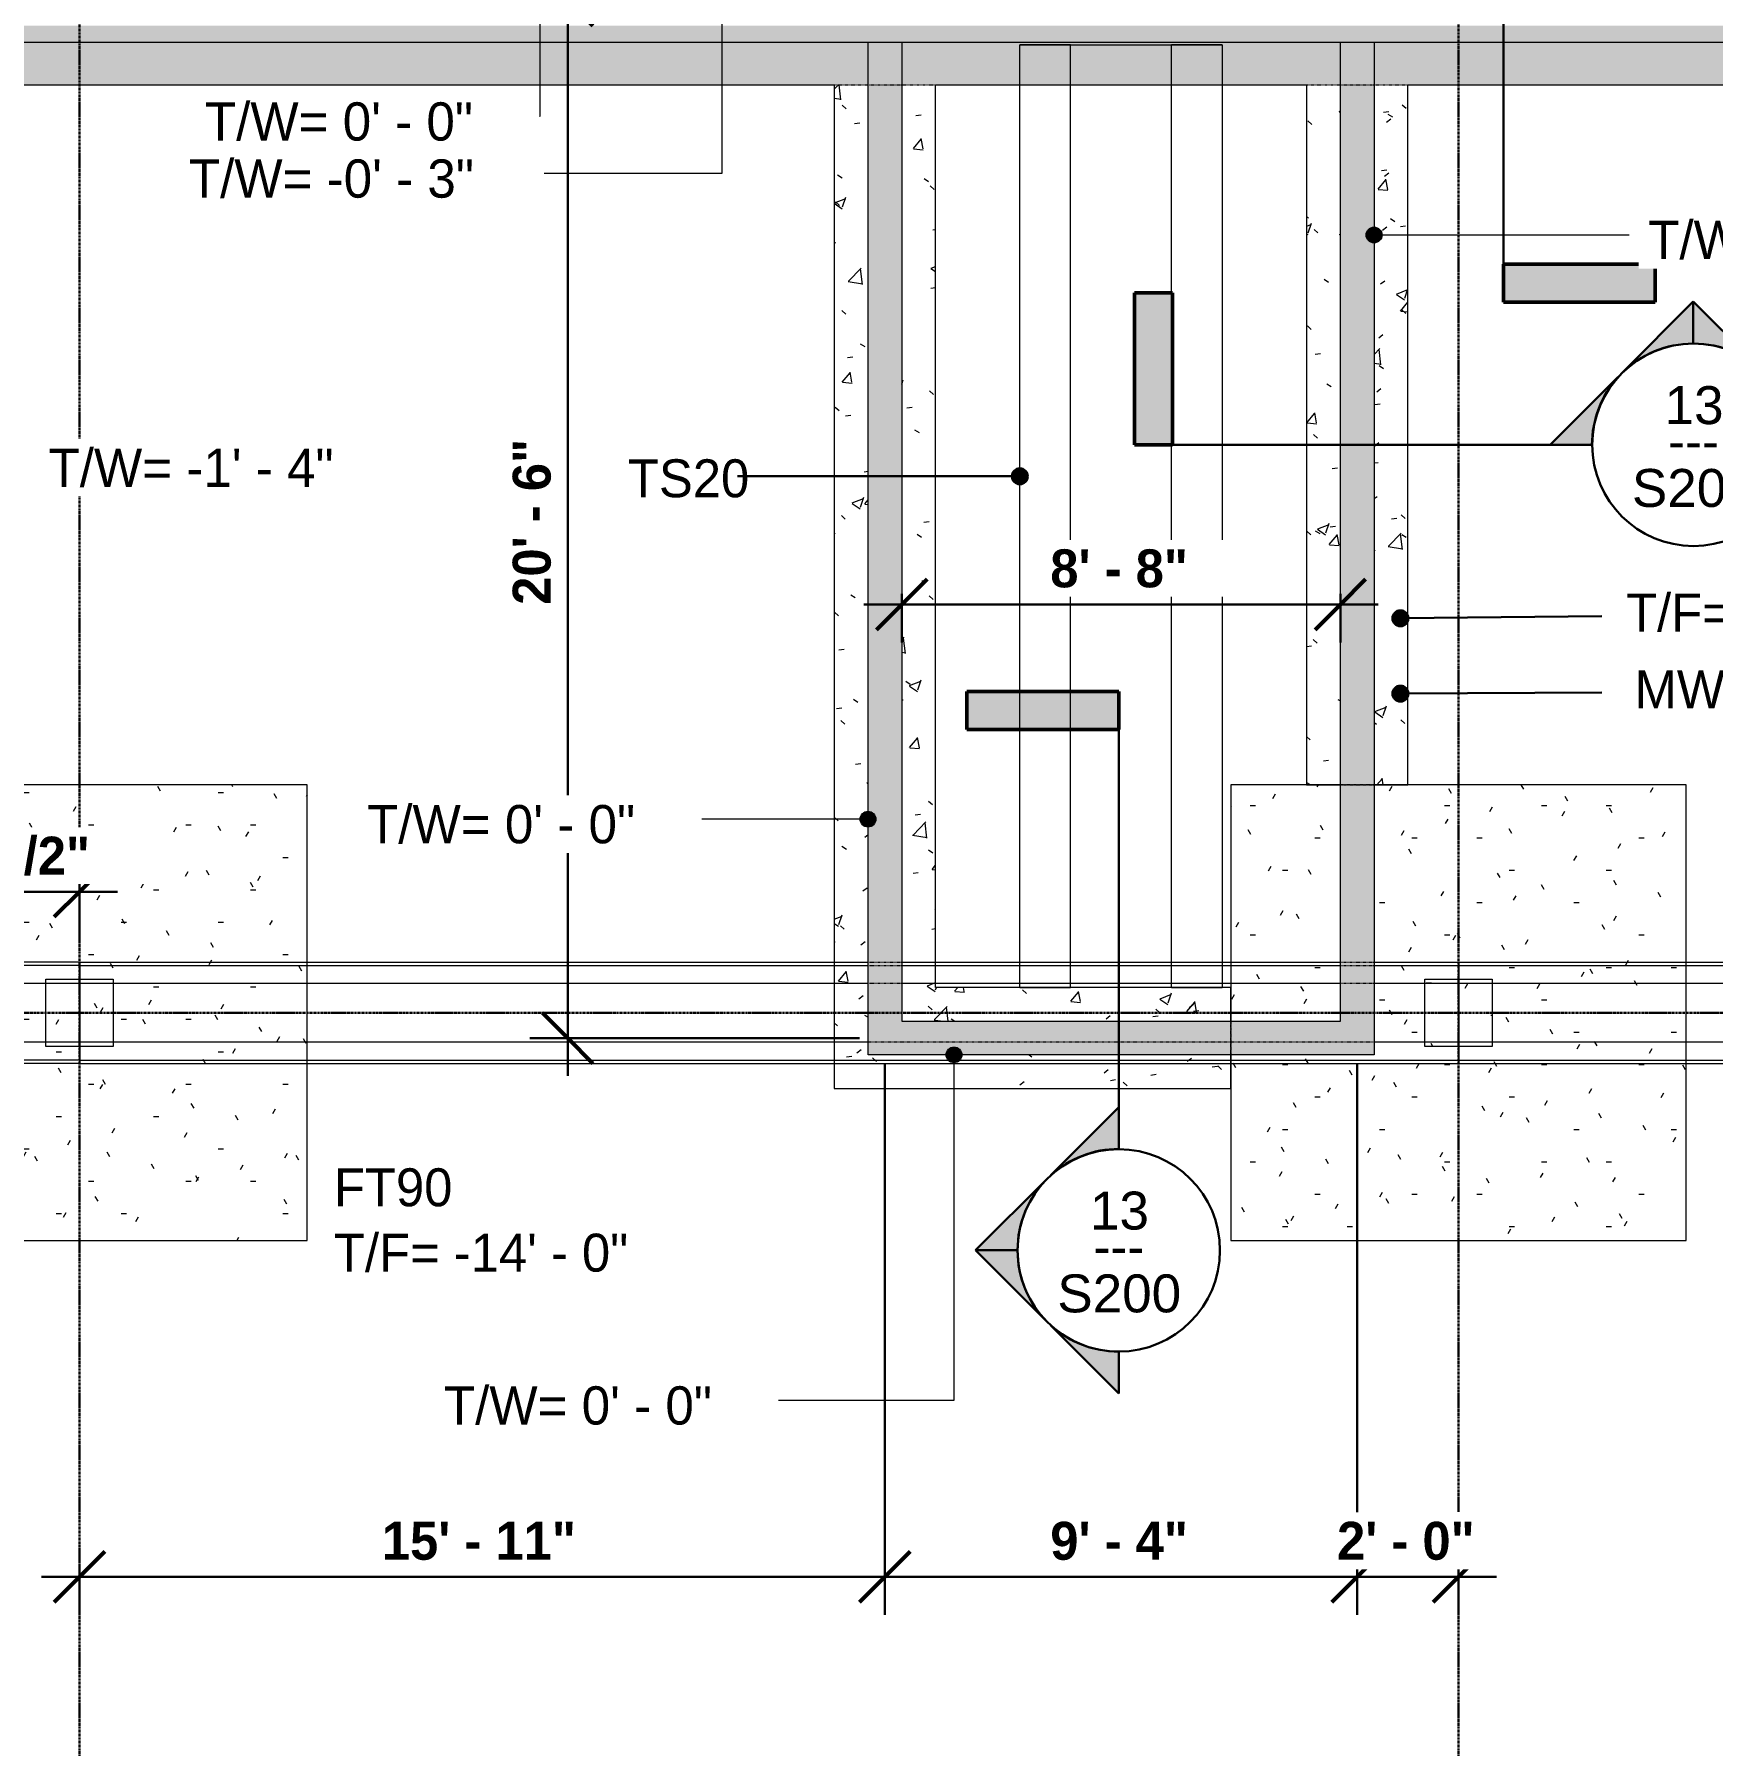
# Model space of a CAD drawing. Header units: inches. Extents: x -4164 to -1564, y 141 to 12367.
# Drawn here: x -2838 to -2440, y 11673.4 to 12079.2 of the extents above; entities that cross this region are included whole.
import ezdxf

# ---------------------------------------------------------------- set-up
doc = ezdxf.new("R2010")
doc.units = ezdxf.units.IN
doc.header["$MEASUREMENT"] = 0
doc.linetypes.add('Dash', pattern=[0.25, 0.125, -0.125])
doc.linetypes.add('Grid Line 1_2_', pattern=[0.875, 0.5, -0.125, 0.125, -0.125])
for name, color, linetype, lineweight in [('A-ANNO-DIMS', 211, 'Continuous', 9), ('A-ANNO-DIMS-96', 211, 'Continuous', 9), ('A-WALL', 113, 'Continuous', 13), ('G-ANNO-DIMS', 111, 'Continuous', 9), ('G-ANNO-SYMB', 111, 'Continuous', 30), ('S-BEAM', 12, 'Continuous', 9), ('S-BEAM-HDLN', 1, 'Dash', 9), ('S-BEAM-IDEN', 2, 'Continuous', 30), ('S-COLS', 52, 'Continuous', 9), ('S-COLS-HDLN', 52, 'Dash', 9), ('S-FNDN', 32, 'Continuous', 13), ('S-FNDN-HDLN', 4, 'Dash', 9), ('S-FNDN-IDEN', 2, 'Continuous', 30), ('S-GRID', 1, 'Continuous', 9)]:
    doc.layers.add(name, color=color, linetype=linetype, lineweight=lineweight)
doc.styles.add('Arial_3', font='arial.ttf', dxfattribs={"height": 9})
doc.styles.add('Century Gothic', font='', dxfattribs={"height": 9})
doc.styles.add('Century Gothic_1', font='', dxfattribs={"height": 9.070866})
doc.styles.add('Century Gothic_B', font='', dxfattribs={"height": 9})
doc.styles.get('Century Gothic').set_extended_font_data('Century Gothic')
doc.styles.get('Century Gothic_1').set_extended_font_data('Century Gothic')
doc.styles.get('Century Gothic_B').set_extended_font_data('Century Gothic', bold=True)
doc.dimstyles.new('OD__1_4__Tol__', dxfattribs={"dimscale": 12, "dimtxt": 9.397514, "dimasz": 1, "dimexe": 0.75, "dimexo": 0.5, "dimgap": 0.125, "dimtad": 1, "dimrnd": 0.25, "dimzin": 1, "dimdsep": 46, "dimlunit": 4, "dimtxsty": 'Century Gothic_B', "dimblk1": 'OBLIQUE', "dimblk2": 'OBLIQUE', "dimsah": 1, "dimcen": 0.09, "dimdle": 0.75, "dimazin": 0, "dimtfac": 1, "dimtdec": 4, "dimtix": 1, "dimtmove": 0, "dimatfit": 3, "dimfxl": 1, "dimtvp": 1, "dimtfill": 1, "dimfrac": 2, "dimtolj": 1, "dimtzin": 0, "dimlwd": 30, "dimlwe": 30, "dimarcsym": 2})
doc.dimstyles.new('OD__1__Tol__', dxfattribs={"dimscale": 12, "dimtxt": 9.397514, "dimasz": 1, "dimexe": 0.75, "dimexo": 0.5, "dimgap": 0.125, "dimtad": 1, "dimdec": 0, "dimzin": 3, "dimdsep": 46, "dimlunit": 4, "dimtxsty": 'Century Gothic_B', "dimblk1": 'OBLIQUE', "dimblk2": 'OBLIQUE', "dimsah": 1, "dimcen": 0.09, "dimdle": 0.75, "dimazin": 0, "dimtfac": 1, "dimtdec": 4, "dimtix": 1, "dimtmove": 0, "dimatfit": 3, "dimfxl": 1, "dimtvp": 1, "dimtfill": 1, "dimfrac": 2, "dimtolj": 1, "dimtzin": 0, "dimlwd": 30, "dimlwe": 30, "dimarcsym": 2})
pattern_1 = [(50, (0, 0), (27.5427, -2.40992), [2.88, -31.68]), (355, (0, 0), (-5.327844, 28.884266), [2.304, -25.344]), (100.451, (2.295, -0.2), (22.215316, 26.47393), [2.448, -26.924]), (46.184, (0, 7.68), (40.981875, -6.35642), [4.32, -47.52]), (96.636, (3.415, 7.15), (35.89075, 37.40619), [3.671, -40.386]), (351.184, (0, 7.68), (35.89097, 37.40622), [3.456, -38.016]), (21, (3.84, 5.76), (22.921036, -15.46073), [2.88, -31.68]), (326, (3.84, 5.76), (9.34353, 27.84574), [2.304, -25.344]), (71.451, (5.75, 4.472), (32.26477, 12.38442), [2.448, -26.924]), (37.5, (0, 0), (0.466855, 12.782707), [1.267, -23.77, 1.267, -24.461, -25.44]), (37.5, (0, 0), (0.466855, 12.782707), [-50.765, 1.267, -24.173]), (7.5, (0, 0), (10.10159, 15.14509), [1.267, -13.402, 1.267, -23.194, -9.696]), (7.5, (0, 0), (10.10159, 15.14509), [-39.13, 1.267, -8.429]), (327.5, (-8.563, 0), (20.499161, -0.86578), [1.267, -8.333, 1.267, -28.685, -39.744]), (327.5, (-8.563, 0), (20.499161, -0.86578), [-39.552, 1.267, -38.477]), (317.5, (-12.403, 0), (22.39478, 3.844288), [1.267, -11.213, 1.267, -18.624, -28.224]), (317.5, (-12.403, 0), (22.39478, 3.844288), [-32.371, 1.267, -26.957])]

# ---------------------------------------------------------------- blocks, each defined once
blk = doc.blocks.new('034100 - Precast Structural Concrete - Inverted Tee - IT 24IT32 _11_F _ 11_B SHELF_-1982210-FOUNDATION PLAN')
at = {"layer": 'S-BEAM', "color": 143}
for p, q in [((-167.68, 7), (-167.68, 12)), ((167.56, 12), (-167.68, 12)), ((167.56, 11.21), (-167.68, 11.21)), ((167.56, 12), (167.56, 7)), ((-167.68, -7), (-167.68, 7)), ((-167.68, 7), (167.56, 7)), ((167.56, 7), (167.56, -7)), ((-167.68, -12), (-167.68, -7)), ((167.56, -7), (-167.68, -7)), ((167.56, -7), (167.56, -12)), ((167.56, -11.21), (-167.68, -11.21)), ((167.56, -12), (-167.68, -12))]:
    blk.add_line(p, q, dxfattribs=at)
blk = doc.blocks.new('034100 - Precast Structural Concrete - Inverted Tee - IT 24IT32 _11_F _ 11_B SHELF_-1980511-FOUNDATION PLAN')
at = {"layer": 'S-BEAM', "color": 143}
for p, q in [((-151.42, 7), (-151.42, 12)), ((163.44, 12), (-151.42, 12)), ((163.44, 11.21), (-151.42, 11.21)), ((163.44, 12), (163.44, 7)), ((-151.42, -7), (-151.42, 7)), ((-151.42, 7), (163.44, 7)), ((163.44, 7), (163.44, -7)), ((-151.42, -12), (-151.42, -7)), ((163.44, -7), (-151.42, -7)), ((163.44, -7), (163.44, -12)), ((163.44, -11.21), (-151.42, -11.21)), ((163.44, -12), (-151.42, -12))]:
    blk.add_line(p, q, dxfattribs=at)
blk = doc.blocks.new('Thickened Slab - TS-1595109-FOUNDATION PLAN')
at = {"layer": 'S-BEAM', "color": 143}
for p, q in [((-109, 24), (-109, 12)), ((-109, -24), (-109, 24)), ((-109, 24), (114.5, 24)), ((114.5, 24), (114.5, -24)), ((114.5, 12), (114.5, 24)), ((114.5, 12), (-109, 12)), ((-109, -12), (-109, -24)), ((114.5, -12), (-109, -12)), ((114.5, -24), (114.5, -12)), ((114.5, -24), (-109, -24))]:
    blk.add_line(p, q, dxfattribs=at)
blk = doc.blocks.new('034100 - Precast Structural Concrete - Column - Corbels - 16_x16_-V1-FOUNDATION PLAN')
at = {"layer": 'S-COLS-HDLN', "linetype": 'Continuous'}
h = blk.add_hatch(dxfattribs=at)
h.set_pattern_fill('FP_2', color=256, style=0, pattern_type=2)
h.set_pattern_definition([(0, (2826.339, -11846.205), (30.72, 7.68), [1.267, -21.773, 1.267, -21.773, -122.88]), (0, (2826.339, -11846.205), (30.72, 7.68), [-46.08, 1.267, -44.813, 1.267, -21.773, -53.76]), (0, (2826.339, -11846.205), (30.72, 7.68), [-115.2, 1.267, -14.093, 1.267, -37.133]), (120, (2837.859, -11842.365), (-22.011075, 22.7643004), [1.267, -21.773, 1.267, -21.773, -122.88]), (120, (2837.859, -11842.365), (-22.011075, 22.7643004), [-46.08, 1.267, -44.813, 1.267, -21.773, -53.76]), (120, (2837.859, -11842.365), (-22.011075, 22.7643004), [-115.2, 1.267, -14.093, 1.267, -37.133]), (240, (2841.699, -11827.005), (-8.708925, -30.4443004), [1.267, -21.773, 1.267, -21.773, -122.88]), (240, (2841.699, -11827.005), (-8.708925, -30.4443004), [-46.08, 1.267, -44.813, 1.267, -21.773, -53.76]), (240, (2841.699, -11827.005), (-8.708925, -30.4443004), [-115.2, 1.267, -14.093, 1.267, -37.133])])
h.paths.add_polyline_path([(-8.98, -7.02), (7.02, -7.02), (7.02, 8.98), (-8.98, 8.98)], flags=0)
at = {"layer": 'S-COLS'}
for p, q in [((-8.98, 8.98), (-8.91, 8.98)), ((-8.98, -7.02), (-8.98, 8.98)), ((-8.91, 8.98), (6.94, 8.98)), ((6.94, 8.98), (7.02, 8.98)), ((7.02, 8.98), (7.02, -7.02)), ((-8.91, -7.02), (-8.98, -7.02)), ((6.94, -7.02), (-8.91, -7.02)), ((7.02, -7.02), (6.94, -7.02))]:
    blk.add_line(p, q, dxfattribs=at)
blk = doc.blocks.new('034100 - Precast Structural Concrete - Column - Corbels - 16_x16_-V2-FOUNDATION PLAN')
at = {"layer": 'S-COLS-HDLN', "linetype": 'Continuous'}
h = blk.add_hatch(dxfattribs=at)
h.set_pattern_fill('FP_7', color=256, style=0, pattern_type=2)
h.set_pattern_definition([(0, (2499.339, -11846.205), (30.72, 7.68), [1.267, -21.773, 1.267, -21.773, -122.88]), (0, (2499.339, -11846.205), (30.72, 7.68), [-46.08, 1.267, -44.813, 1.267, -21.773, -53.76]), (0, (2499.339, -11846.205), (30.72, 7.68), [-115.2, 1.267, -14.093, 1.267, -37.133]), (120, (2510.859, -11842.365), (-22.011075, 22.7643004), [1.267, -21.773, 1.267, -21.773, -122.88]), (120, (2510.859, -11842.365), (-22.011075, 22.7643004), [-46.08, 1.267, -44.813, 1.267, -21.773, -53.76]), (120, (2510.859, -11842.365), (-22.011075, 22.7643004), [-115.2, 1.267, -14.093, 1.267, -37.133]), (240, (2514.699, -11827.005), (-8.708925, -30.4443004), [1.267, -21.773, 1.267, -21.773, -122.88]), (240, (2514.699, -11827.005), (-8.708925, -30.4443004), [-46.08, 1.267, -44.813, 1.267, -21.773, -53.76]), (240, (2514.699, -11827.005), (-8.708925, -30.4443004), [-115.2, 1.267, -14.093, 1.267, -37.133])])
h.paths.add_polyline_path([(-8.91, -7.02), (7.02, -7.02), (7.02, 8.98), (-8.98, 8.98), (-8.98, -7.02)], flags=0)
at = {"layer": 'S-COLS'}
for p, q in [((-8.98, 8.98), (-8.91, 8.98)), ((-8.98, -7.02), (-8.98, 8.98)), ((-8.91, 8.98), (6.94, 8.98)), ((6.94, 8.98), (7.02, 8.98)), ((7.02, 8.98), (7.02, -7.02)), ((-8.91, -7.02), (-8.98, -7.02)), ((6.94, -7.02), (-8.91, -7.02)), ((7.02, -7.02), (6.94, -7.02))]:
    blk.add_line(p, q, dxfattribs=at)
blk = doc.blocks.new('Zapata-Rectangular - FT90 - 9-0x9-0x2-1-1717511-FOUNDATION PLAN')
at = {"layer": 'S-FNDN-HDLN', "linetype": 'Continuous'}
h = blk.add_hatch(dxfattribs=at)
h.set_pattern_fill('FP_8', color=256, style=0, pattern_type=2)
h.set_pattern_definition([(0, (2827.324, -11847.189), (30.72, 7.68), [1.267, -21.773, 1.267, -21.773, -122.88]), (0, (2827.324, -11847.189), (30.72, 7.68), [-46.08, 1.267, -44.813, 1.267, -21.773, -53.76]), (0, (2827.324, -11847.189), (30.72, 7.68), [-115.2, 1.267, -14.093, 1.267, -37.133]), (120, (2838.844, -11843.349), (-22.011075, 22.7643004), [1.267, -21.773, 1.267, -21.773, -122.88]), (120, (2838.844, -11843.349), (-22.011075, 22.7643004), [-46.08, 1.267, -44.813, 1.267, -21.773, -53.76]), (120, (2838.844, -11843.349), (-22.011075, 22.7643004), [-115.2, 1.267, -14.093, 1.267, -37.133]), (240, (2842.684, -11827.989), (-8.708925, -30.4443004), [1.267, -21.773, 1.267, -21.773, -122.88]), (240, (2842.684, -11827.989), (-8.708925, -30.4443004), [-46.08, 1.267, -44.813, 1.267, -21.773, -53.76]), (240, (2842.684, -11827.989), (-8.708925, -30.4443004), [-115.2, 1.267, -14.093, 1.267, -37.133])])
h.paths.add_polyline_path([(-7.69, -54), (54, -54), (54, 54), (-54, 54), (-54, -54), (-7.92, -54)], flags=0)
h.paths.add_polyline_path([(8, -8), (-8, -8), (-8, 8), (8, 8)], flags=0)
at = {"layer": 'S-FNDN', "color": 253}
for p, q in [((54, 54), (-54, 54)), ((-54, 54), (-54, -54)), ((54, -54), (54, 54)), ((-54, -54), (54, -54))]:
    blk.add_line(p, q, dxfattribs=at)
blk = doc.blocks.new('034100 - Precast Structural Concrete - Inverted Tee - IT 24IT32 _11_F _ 11_B SHELF_-1980482-FOUNDATION PLAN')
at = {"layer": 'S-BEAM', "color": 143}
for p, q in [((-163.48, 7), (-163.48, 12)), ((163.5, 12), (-163.48, 12)), ((163.5, 11.21), (-163.48, 11.21)), ((163.5, 12), (163.5, 7)), ((-163.48, -7), (-163.48, 7)), ((-163.48, 7), (-143.38, 7)), ((-23.38, 7), (163.5, 7)), ((163.5, 7), (163.5, -7)), ((-163.48, -12), (-163.48, -7)), ((-143.38, -7), (-163.48, -7)), ((-31.38, -7), (-135.38, -7)), ((163.5, -7), (-23.38, -7)), ((163.5, -7), (163.5, -12)), ((-143.38, -11.21), (-163.48, -11.21)), ((-143.38, -12), (-163.48, -12)), ((-31.38, -11.21), (-135.38, -11.21)), ((-31.38, -12), (-135.38, -12)), ((163.5, -11.21), (-23.38, -11.21)), ((163.5, -12), (-23.38, -12))]:
    blk.add_line(p, q, dxfattribs=at)
at = {"layer": 'S-BEAM-HDLN'}
for p, q in [((-143.37, 7), (-23.38, 7)), ((-135.38, -7), (-143.37, -7)), ((-23.38, -7), (-31.37, -7)), ((-135.38, -11.21), (-143.37, -11.21)), ((-135.38, -12), (-143.37, -12)), ((-23.38, -11.21), (-31.37, -11.21)), ((-23.38, -12), (-31.37, -12))]:
    blk.add_line(p, q, dxfattribs=at)
blk = doc.blocks.new('DIMBLOCK16-FOUNDATION PLAN')
at = {"layer": 'A-ANNO-DIMS-96', "lineweight": 30}
for p, q in [((-2636.32, 11835.19), (-2636.32, 11704.45)), ((-2636.32, 11713.45), (-2636.32, 11835.19)), ((-2827.32, 11715.94), (-2827.32, 11704.45)), ((-2827.32, 11713.45), (-2827.32, 11715.94)), ((-2836.32, 11713.45), (-2636.32, 11713.45))]:
    blk.add_line(p, q, dxfattribs=at)
at = {"layer": 'A-ANNO-DIMS-96', "lineweight": 50}
for p, q in [((-2827.32, 11713.45), (-2821.32, 11719.45)), ((-2636.32, 11713.45), (-2630.32, 11719.45)), ((-2827.32, 11713.45), (-2833.32, 11707.45)), ((-2636.32, 11713.45), (-2642.32, 11707.45))]:
    blk.add_line(p, q, dxfattribs=at)
at = {"layer": 'A-ANNO-DIMS-96', "color": 0, "lineweight": 30, "insert": (-2755.62, 11726.49), "char_height": 9, "width": 57.1011, "attachment_point": 1, "line_spacing_factor": 0.984502, "style": 'Century Gothic_B', "bg_fill": 3, "box_fill_scale": 1.25, "bg_fill_color": 256, "bg_fill_true_color": 13158600, "bg_fill_transparency": 0}
blk.add_mtext('15\' - 11"', dxfattribs=at)
blk = doc.blocks.new('_Oblique')
at = {"color": 0, "linetype": 'ByBlock', "lineweight": -2}
blk.add_line((-0.5, -0.5), (0.5, 0.5), dxfattribs=at)
blk = doc.blocks.new('DIMBLOCK17-FOUNDATION PLAN')
at = {"layer": 'A-ANNO-DIMS-96', "lineweight": 30}
for p, q in [((-2636.32, 11835.19), (-2636.32, 11704.45)), ((-2636.32, 11713.45), (-2636.32, 11835.19)), ((-2524.32, 11835.19), (-2524.32, 11704.45)), ((-2524.32, 11713.45), (-2524.32, 11835.19)), ((-2636.32, 11713.45), (-2524.32, 11713.45))]:
    blk.add_line(p, q, dxfattribs=at)
at = {"layer": 'A-ANNO-DIMS-96', "lineweight": 50}
for p, q in [((-2636.32, 11713.45), (-2630.32, 11719.45)), ((-2524.32, 11713.45), (-2518.32, 11719.45)), ((-2636.32, 11713.45), (-2642.32, 11707.45)), ((-2524.32, 11713.45), (-2530.32, 11707.45))]:
    blk.add_line(p, q, dxfattribs=at)
at = {"layer": 'A-ANNO-DIMS-96', "color": 0, "lineweight": 30, "insert": (-2597.11, 11726.49), "char_height": 9, "width": 40.2751, "attachment_point": 1, "line_spacing_factor": 0.984502, "style": 'Century Gothic_B', "bg_fill": 3, "box_fill_scale": 1.25, "bg_fill_color": 256, "bg_fill_true_color": 13158600, "bg_fill_transparency": 0}
blk.add_mtext('9\' - 4"', dxfattribs=at)
blk = doc.blocks.new('DIMBLOCK18-FOUNDATION PLAN')
at = {"layer": 'A-ANNO-DIMS-96', "lineweight": 30}
for p, q in [((-2524.32, 11835.19), (-2524.32, 11704.45)), ((-2524.32, 11713.45), (-2524.32, 11835.19)), ((-2500.32, 11715.94), (-2500.32, 11704.45)), ((-2500.32, 11713.45), (-2500.32, 11715.94)), ((-2524.32, 11713.45), (-2491.32, 11713.45))]:
    blk.add_line(p, q, dxfattribs=at)
at = {"layer": 'A-ANNO-DIMS-96', "lineweight": 50}
for p, q in [((-2524.32, 11713.45), (-2518.32, 11719.45)), ((-2500.32, 11713.45), (-2494.32, 11719.45)), ((-2524.32, 11713.45), (-2530.32, 11707.45)), ((-2500.32, 11713.45), (-2506.32, 11707.45))]:
    blk.add_line(p, q, dxfattribs=at)
at = {"layer": 'A-ANNO-DIMS-96', "color": 0, "lineweight": 30, "insert": (-2529.11, 11726.49), "char_height": 9, "width": 40.2751, "attachment_point": 1, "line_spacing_factor": 0.984502, "style": 'Century Gothic_B', "bg_fill": 3, "box_fill_scale": 1.25, "bg_fill_color": 256, "bg_fill_true_color": 13158600, "bg_fill_transparency": 0}
blk.add_mtext('2\' - 0"', dxfattribs=at)
blk = doc.blocks.new('Drafting View - 3_32_ x 3_8_-1738294-FOUNDATION PLAN')
at = {"layer": 'G-ANNO-SYMB', "lineweight": 9}
blk.add_hatch(color=256, dxfattribs=at).paths.add_polyline_path([(0, 0.375), (0, 0), (-0.09375, 0), (-0.09375, 0.375)], flags=0)
at = {"layer": 'G-ANNO-SYMB', "lineweight": 50}
for p, q in [((0, 0.375), (-0.09375, 0.375)), ((-0.09375, 0.375), (-0.09375, 0)), ((0, 0), (0, 0.375)), ((-0.09375, 0), (0, 0))]:
    blk.add_line(p, q, dxfattribs=at)
blk = doc.blocks.new('Drafting View - Section Head - Filled-1738293-FOUNDATION PLAN')
at = {"layer": 'G-ANNO-SYMB', "lineweight": 9}
h = blk.add_hatch(color=256, dxfattribs=at)
edge = h.paths.add_edge_path(flags=0)
edge.add_line((-0.4268, 0.1768), (-0.25, 0.3536))
edge.add_line((-0.25, 0.3536), (-0.25, 0.25))
edge.add_arc((-0.25, 0), 0.25, 90, 135)
h = blk.add_hatch(color=256, dxfattribs=at)
edge = h.paths.add_edge_path(flags=0)
edge.add_arc((-0.25, 0), 0.25, 45, 90)
edge.add_line((-0.25, 0.25), (-0.25, 0.3536))
edge.add_line((-0.25, 0.3536), (-0.0732, 0.1768))
h = blk.add_hatch(color=256, dxfattribs=at)
edge = h.paths.add_edge_path(flags=0)
edge.add_arc((-0.25, 0), 0.2503, 137.9216, 180)
edge.add_line((-0.5003, 0), (-0.6036, 0))
edge.add_line((-0.6036, 0), (-0.4358, 0.1678))
h = blk.add_hatch(color=256, dxfattribs=at)
edge = h.paths.add_edge_path(flags=0)
edge.add_line((-0.0642, 0.1678), (0.1036, 0))
edge.add_line((0.1036, 0), (0.0003, 0))
edge.add_arc((-0.25, 0), 0.2503, 0, 42.0784)
at = {"layer": 'G-ANNO-SYMB'}
for p, q in [((-0.25, 0.3536), (-0.4268, 0.1768)), ((-0.25, 0.25), (-0.25, 0.3536)), ((-0.0732, 0.1768), (-0.25, 0.3536)), ((-0.25, 0.3536), (-0.25, 0.25)), ((-0.4358, 0.1678), (-0.6036, 0)), ((0.1036, 0), (-0.0642, 0.1678)), ((-0.6036, 0), (-0.5003, 0)), ((0.0003, 0), (0.1036, 0))]:
    blk.add_line(p, q, dxfattribs=at)
for centre, radius, start, end in [((-0.2503, 0), 0.25, 360, 180), ((-0.25, 0), 0.25, 90, 135), ((-0.25, 0), 0.25, 45, 90), ((-0.25, 0), 0.2503, 137.9216, 180), ((-0.25, 0), 0.2503, 0, 42.0784), ((-0.2503, 0), 0.25, 180, 360)]:
    blk.add_arc(centre, radius, start, end, dxfattribs=at)
blk = doc.blocks.new('DIMBLOCK33-FOUNDATION PLAN')
at = {"layer": 'A-ANNO-DIMS-96', "lineweight": 50}
for p, q in [((-2711.54, 12087.19), (-2717.54, 12093.19)), ((-2711.54, 12087.19), (-2705.54, 12081.19)), ((-2711.54, 11841.19), (-2717.54, 11847.19)), ((-2711.54, 11841.19), (-2705.54, 11835.19))]:
    blk.add_line(p, q, dxfattribs=at)
at = {"layer": 'A-ANNO-DIMS-96', "lineweight": 30}
for p, q in [((-2711.54, 11832.19), (-2711.54, 12096.19)), ((-2714.03, 12087.19), (-2702.54, 12087.19)), ((-2711.54, 12087.19), (-2714.03, 12087.19)), ((-2642.32, 11841.19), (-2720.54, 11841.19)), ((-2711.54, 11841.19), (-2642.32, 11841.19))]:
    blk.add_line(p, q, dxfattribs=at)
at = {"layer": 'A-ANNO-DIMS-96', "color": 0, "lineweight": 30, "insert": (-2724.58, 11943.9), "char_height": 9, "width": 48.6881, "attachment_point": 1, "rotation": 90, "line_spacing_factor": 0.984502, "style": 'Century Gothic_B', "bg_fill": 3, "box_fill_scale": 1.25, "bg_fill_color": 256, "bg_fill_true_color": 13158600, "bg_fill_transparency": 0}
blk.add_mtext('20\' - 6"', dxfattribs=at)
blk = doc.blocks.new('DIMBLOCK46-FOUNDATION PLAN')
at = {"layer": 'A-ANNO-DIMS-96', "lineweight": 30}
for p, q in [((-2870.76, 11946), (-2870.76, 11866.89)), ((-2870.76, 11875.89), (-2870.76, 11946)), ((-2827.32, 11878.38), (-2827.32, 11866.89)), ((-2827.32, 11875.89), (-2827.32, 11878.38)), ((-2870.76, 11875.89), (-2818.32, 11875.89))]:
    blk.add_line(p, q, dxfattribs=at)
at = {"layer": 'A-ANNO-DIMS-96', "lineweight": 50}
for p, q in [((-2870.76, 11875.89), (-2864.76, 11881.89)), ((-2827.32, 11875.89), (-2821.32, 11881.89)), ((-2870.76, 11875.89), (-2876.76, 11869.89)), ((-2827.32, 11875.89), (-2833.32, 11869.89))]:
    blk.add_line(p, q, dxfattribs=at)
at = {"layer": 'A-ANNO-DIMS-96', "color": 0, "lineweight": 30, "insert": (-2877.53, 11888.93), "char_height": 9, "width": 68.3781, "attachment_point": 1, "line_spacing_factor": 0.984502, "style": 'Century Gothic_B', "bg_fill": 3, "box_fill_scale": 1.25, "bg_fill_color": 256, "bg_fill_true_color": 13158600, "bg_fill_transparency": 0}
blk.add_mtext('3\' - 7 1/2"', dxfattribs=at)
blk = doc.blocks.new('DIMBLOCK91-FOUNDATION PLAN')
at = {"layer": 'A-ANNO-DIMS-96', "lineweight": 50}
for p, q in [((-2632.32, 11944.01), (-2626.32, 11950.01)), ((-2528.32, 11944.01), (-2522.32, 11950.01)), ((-2632.32, 11944.01), (-2638.32, 11938.01)), ((-2528.32, 11944.01), (-2534.32, 11938.01))]:
    blk.add_line(p, q, dxfattribs=at)
at = {"layer": 'A-ANNO-DIMS-96', "lineweight": 30}
for p, q in [((-2641.32, 11944.01), (-2519.32, 11944.01)), ((-2632.32, 11946.5), (-2632.32, 11935.01)), ((-2632.32, 11944.01), (-2632.32, 11946.5)), ((-2528.32, 11946.5), (-2528.32, 11935.01)), ((-2528.32, 11944.01), (-2528.32, 11946.5))]:
    blk.add_line(p, q, dxfattribs=at)
at = {"layer": 'A-ANNO-DIMS-96', "color": 0, "lineweight": 30, "insert": (-2597.11, 11957.05), "char_height": 9, "width": 40.2751, "attachment_point": 1, "line_spacing_factor": 0.984502, "style": 'Century Gothic_B', "bg_fill": 3, "box_fill_scale": 1.25, "bg_fill_color": 256, "bg_fill_true_color": 13158600, "bg_fill_transparency": 0}
blk.add_mtext('8\' - 8"', dxfattribs=at)

msp = doc.modelspace()

# ---------------------------------------------------------------- hatches: boundary and pattern name
at = {"layer": 'A-WALL'}
for points in [[(-2640.32374, 11845.1894), (-2632.32374, 11845.1894), (-2632.32374, 12077.1894), (-2640.32374, 12077.1894), (-2640.32374, 11977.24156)], [(-2528.32374, 11845.1894), (-2520.32374, 11845.1894), (-2520.32374, 12077.1894), (-2528.32374, 12077.1894), (-2528.32374, 11873.76082)], [(-2520.32374, 11837.1894), (-2520.32374, 11845.1894), (-2640.32374, 11845.1894), (-2640.32374, 11837.1894), (-2528.32374, 11837.1894)]]:
    msp.add_hatch(color=256, dxfattribs=at).paths.add_polyline_path(points, flags=0)
at = {"layer": 'G-ANNO-DIMS'}
h = msp.add_hatch(color=256, dxfattribs=at)
edge = h.paths.add_edge_path(flags=0)
edge.add_arc((-2520.32374, 12031.59531), 1.875, 0, 360)
at = {"layer": 'S-BEAM-IDEN'}
h = msp.add_hatch(color=256, dxfattribs=at)
edge = h.paths.add_edge_path(flags=0)
edge.add_arc((-2604.32374, 11974.38335), 1.875, 0, 360)
at = {"layer": 'S-FNDN', "lineweight": 9}
h = msp.add_hatch(dxfattribs=at)
h.set_pattern_fill('FP_6', color=256, style=0, pattern_type=2)
h.set_pattern_definition(pattern_1)
h.paths.add_polyline_path([(-3842.32374, 12067.1894), (-3829.32374, 12067.1894), (-3829.32374, 12087.1894), (-3144.32374, 12087.1894), (-3144.32374, 12097.1894), (-3842.32374, 12097.1894), (-3842.32374, 12079.20469)], flags=0)
h.paths.add_polyline_path([(-3806.32374, 12067.1894), (-3011.13624, 12067.1894), (-3011.13624, 12077.1894), (-3819.32374, 12077.1894), (-3819.32374, 12067.1894)], flags=0)
h.paths.add_polyline_path([(-3005.13624, 12067.1894), (-2873.76124, 12067.1894), (-2873.76124, 12077.1894), (-3005.13624, 12077.1894)], flags=0)
h.paths.add_polyline_path([(-2648.32374, 12067.1894), (-2640.32374, 12067.1894), (-2640.32374, 12077.1894), (-2867.76124, 12077.1894), (-2867.76124, 12067.1894), (-2694.32374, 12067.1894)], flags=0)
h.paths.add_polyline_path([(-2160.32374, 12067.1894), (-1968.32374, 12067.1894), (-1968.32374, 12077.1894), (-2520.32374, 12077.1894), (-2520.32374, 12067.1894), (-2186.32374, 12067.1894)], flags=0)
h.paths.add_polyline_path([(-2624.32374, 12067.1894), (-2528.32374, 12067.1894), (-2528.32374, 12077.1894), (-2632.32374, 12077.1894), (-2632.32374, 12067.1894)], flags=0)
h.paths.add_polyline_path([(-2704.32374, 12087.1894), (-2640.32374, 12087.1894), (-2640.32374, 12097.1894), (-2716.32374, 12097.1894), (-2716.32374, 12087.1894)], flags=0)
h.paths.add_polyline_path([(-2349.92374, 12087.1894), (-1968.32374, 12087.1894), (-1968.32374, 12097.1894), (-2632.32374, 12097.1894), (-2632.32374, 12087.1894), (-2352.25165, 12087.1894)], flags=0)
at = {"layer": 'S-FNDN'}
msp.add_hatch(color=256, dxfattribs=at).paths.add_polyline_path([(-3823.32374, 12077.1894), (-2186.32374, 12077.1894), (-2186.32374, 12081.1894), (-3823.32374, 12081.1894)], flags=0)
at = {"layer": 'S-FNDN', "lineweight": 9}
h = msp.add_hatch(dxfattribs=at)
h.set_pattern_fill('FP_47', color=256, style=0, pattern_type=2)
h.set_pattern_definition(pattern_1)
h.paths.add_polyline_path([(-2640.32374, 11829.1894), (-2624.32374, 11829.1894), (-2624.32374, 11837.1894), (-2640.32374, 11837.1894), (-2640.32374, 12067.1894), (-2648.32374, 12067.1894), (-2648.32374, 11829.1894)], flags=0)
h.paths.add_polyline_path([(-2624.32374, 11845.1894), (-2624.32374, 12067.1894), (-2632.32374, 12067.1894), (-2632.32374, 11845.1894)], flags=0)
h = msp.add_hatch(dxfattribs=at)
h.set_pattern_fill('FP_6', color=256, style=0, pattern_type=2)
h.set_pattern_definition(pattern_1)
h.paths.add_polyline_path([(-2536.32374, 11901.1894), (-2528.32374, 11901.1894), (-2528.32374, 12067.1894), (-2536.32374, 12067.1894), (-2536.32374, 11977.24156)], flags=0)
h.paths.add_polyline_path([(-2520.32374, 11901.1894), (-2512.32374, 11901.1894), (-2512.32374, 12067.1894), (-2520.32374, 12067.1894), (-2520.32374, 11977.24156)], flags=0)
h = msp.add_hatch(dxfattribs=at)
h.set_pattern_fill('FP_3', color=256, style=0, pattern_type=2)
h.set_pattern_definition([(0, (0, 0), (30.72, 7.68), [1.267, -21.773, 1.267, -21.773, -122.88]), (0, (0, 0), (30.72, 7.68), [-46.08, 1.267, -44.813, 1.267, -21.773, -53.76]), (0, (0, 0), (30.72, 7.68), [-115.2, 1.267, -14.093, 1.267, -37.133]), (120, (11.52, 3.84), (-22.011075, 22.7643004), [1.267, -21.773, 1.267, -21.773, -122.88]), (120, (11.52, 3.84), (-22.011075, 22.7643004), [-46.08, 1.267, -44.813, 1.267, -21.773, -53.76]), (120, (11.52, 3.84), (-22.011075, 22.7643004), [-115.2, 1.267, -14.093, 1.267, -37.133]), (240, (15.36, 19.2), (-8.708925, -30.4443004), [1.267, -21.773, 1.267, -21.773, -122.88]), (240, (15.36, 19.2), (-8.708925, -30.4443004), [-46.08, 1.267, -44.813, 1.267, -21.773, -53.76]), (240, (15.36, 19.2), (-8.708925, -30.4443004), [-115.2, 1.267, -14.093, 1.267, -37.133])])
h.paths.add_polyline_path([(-2446.32374, 11793.1894), (-2446.32374, 11901.1894), (-2520.32374, 11901.1894), (-2520.32374, 11837.1894), (-2554.32374, 11837.1894), (-2554.32374, 11793.1894), (-2512.32374, 11793.1894)], flags=0)
h.paths.add_polyline_path([(-2508.32374, 11839.1894), (-2508.32374, 11855.1894), (-2492.32374, 11855.1894), (-2492.32374, 11839.1894), (-2508.245, 11839.1894)], flags=0)
h.paths.add_polyline_path([(-2544.9904, 11845.1894), (-2528.32374, 11845.1894), (-2528.32374, 11901.1894), (-2554.32374, 11901.1894), (-2554.32374, 11845.1894)], flags=0)
h = msp.add_hatch(dxfattribs=at)
h.set_pattern_fill('FP_6', color=256, style=0, pattern_type=2)
h.set_pattern_definition(pattern_1)
h.paths.add_polyline_path([(-2624.32374, 11829.1894), (-2554.32374, 11829.1894), (-2554.32374, 11837.1894), (-2624.32374, 11837.1894)], flags=0)
h.paths.add_polyline_path([(-2557.32374, 11845.1894), (-2554.32374, 11845.1894), (-2554.32374, 11853.1894), (-2624.32374, 11853.1894), (-2624.32374, 11845.1894)], flags=0)
at = {"layer": 'S-FNDN-IDEN'}
h = msp.add_hatch(color=256, dxfattribs=at)
edge = h.paths.add_edge_path(flags=0)
edge.add_arc((-2514.07834, 11940.7127), 1.875, 0, 360)
h = msp.add_hatch(color=256, dxfattribs=at)
edge = h.paths.add_edge_path(flags=0)
edge.add_arc((-2514.07834, 11922.85223), 1.875, 0, 360)

# ---------------------------------------------------------------- linework, layer by layer
at = {"layer": 'A-WALL'}
for p, q in [((-2640.32374, 11837.1894), (-2640.32374, 12077.1894)), ((-2632.32374, 12077.1894), (-2640.32374, 12077.1894)), ((-2632.32374, 12077.1894), (-2632.32374, 11845.1894)), ((-2528.32374, 11845.1894), (-2528.32374, 12077.1894)), ((-2520.32374, 12077.1894), (-2528.32374, 12077.1894)), ((-2520.32374, 12077.1894), (-2520.32374, 11837.1894)), ((-2632.32374, 11845.1894), (-2528.32374, 11845.1894)), ((-2520.32374, 11837.1894), (-2640.32374, 11837.1894))]:
    msp.add_line(p, q, dxfattribs=at)
at = {"layer": 'G-ANNO-DIMS'}
for p, q in [((-2520.32374, 12031.59531), (-2461.20601, 12031.59531)), ((-2461.20601, 12031.59531), (-2459.82806, 12031.59531))]:
    msp.add_line(p, q, dxfattribs=at)
msp.add_circle((-2520.32374, 12031.59531), 1.875, dxfattribs=at)
at = {"layer": 'G-ANNO-SYMB'}
for p, q in [((-2489.64301, 12124.13517), (-2489.64301, 12024.63713)), ((-2568.11655, 11981.84006), (-2468.61851, 11981.84006))]:
    msp.add_line(p, q, dxfattribs=at)
at = {"layer": 'S-BEAM-IDEN'}
msp.add_line((-2604.32374, 11974.38335), (-2671.24987, 11974.38335), dxfattribs=at)
msp.add_circle((-2604.32374, 11974.38335), 1.875, dxfattribs=at)
at = {"layer": 'S-FNDN'}
for p, q in [((-2640.32374, 12077.1894), (-3819.32374, 12077.1894)), ((-2528.32374, 12077.1894), (-2632.32374, 12077.1894)), ((-1953.32374, 12077.1894), (-2520.32374, 12077.1894))]:
    msp.add_line(p, q, dxfattribs=at)
at = {"layer": 'S-FNDN', "color": 253}
for p, q in [((-2846.76124, 12067.1894), (-2648.32374, 12067.1894)), ((-2648.32374, 12067.1894), (-2648.32374, 11829.1894)), ((-2624.32374, 12067.1894), (-2536.32374, 12067.1894)), ((-2624.32374, 11853.1894), (-2624.32374, 12067.1894)), ((-2536.32374, 12067.1894), (-2536.32374, 11901.1894)), ((-2512.32374, 12067.1894), (-1968.32374, 12067.1894)), ((-2512.32374, 11901.1894), (-2512.32374, 12067.1894)), ((-2536.32374, 11901.1894), (-2554.32374, 11901.1894)), ((-2554.32374, 11901.1894), (-2554.32374, 11853.1894)), ((-2528.32374, 11901.1894), (-2536.32374, 11901.1894)), ((-2536.32374, 11901.1894), (-2528.32374, 11901.1894)), ((-2512.32374, 11901.1894), (-2520.32374, 11901.1894)), ((-2520.32374, 11901.1894), (-2512.32374, 11901.1894)), ((-2446.32374, 11901.1894), (-2512.32374, 11901.1894)), ((-2446.32374, 11793.1894), (-2446.32374, 11901.1894)), ((-2604.32569, 11853.1894), (-2624.32374, 11853.1894)), ((-2554.32374, 11853.1894), (-2556.32178, 11853.1894)), ((-2554.32374, 11853.1894), (-2554.32374, 11845.1894)), ((-2554.32374, 11845.1894), (-2554.32374, 11853.1894)), ((-2554.32374, 11837.1894), (-2554.32374, 11829.1894)), ((-2554.32374, 11829.1894), (-2554.32374, 11837.1894)), ((-2648.32374, 11829.1894), (-2554.32374, 11829.1894)), ((-2554.32374, 11829.1894), (-2554.32374, 11793.1894)), ((-2554.32374, 11793.1894), (-2446.32374, 11793.1894))]:
    msp.add_line(p, q, dxfattribs=at)
at = {"layer": 'S-FNDN-HDLN'}
for p, q in [((-2648.32374, 12067.1894), (-2624.32374, 12067.1894)), ((-2536.32374, 12067.1894), (-2512.32374, 12067.1894)), ((-2520.32569, 11901.1894), (-2528.32178, 11901.1894)), ((-2528.32178, 11901.1894), (-2520.32569, 11901.1894)), ((-2554.32374, 11845.18744), (-2554.32374, 11837.19135)), ((-2554.32374, 11837.19135), (-2554.32374, 11845.18744))]:
    msp.add_line(p, q, dxfattribs=at)
at = {"layer": 'S-FNDN-IDEN'}
for p, q in [((-2514.07834, 11940.7127), (-2466.28573, 11941.20404)), ((-2514.07834, 11922.85223), (-2466.28573, 11923.0979))]:
    msp.add_line(p, q, dxfattribs=at)
for centre in [(-2514.07834, 11940.7127), (-2514.07834, 11922.85223)]:
    msp.add_circle(centre, 1.875, dxfattribs=at)
at = {"layer": 'S-GRID', "linetype": 'Grid Line 1_2_', "lineweight": 30}
for p, q in [((-2827.32374, 9772.6103), (-2827.32374, 12312.41399)), ((-2500.32374, 9772.6103), (-2500.32374, 12312.41399)), ((-1777.2452, 11847.1894), (-4076.95, 11847.1894))]:
    msp.add_line(p, q, dxfattribs=at)

# ---------------------------------------------------------------- block references
at = {"layer": 'G-ANNO-SYMB', "extrusion": (0, 0, -1), "xscale": 95.99999999999994, "yscale": 95.99999999999994, "zscale": 95.99999999999994}
for p, rotation in [((2489.64301, 12024.63713), 90.00000000000053), ((2580.86714, 11914.37046), 270.0000000000002)]:
    msp.add_blockref('Drafting View - 3_32_ x 3_8_-1738294-FOUNDATION PLAN', p, dxfattribs=dict(at, rotation=rotation))
at = {"layer": 'G-ANNO-SYMB', "xscale": 95.99999999999994, "yscale": 95.99999999999994, "zscale": 95.99999999999994}
msp.add_blockref('Drafting View - 3_32_ x 3_8_-1738294-FOUNDATION PLAN', (-2568.11655, 11981.84006), dxfattribs=at)
at = {"layer": 'G-ANNO-SYMB', "extrusion": (0, 0, -1), "xscale": 95.99999999999994, "yscale": 95.99999999999994, "zscale": 95.99999999999994}
msp.add_blockref('Drafting View - Section Head - Filled-1738293-FOUNDATION PLAN', (2468.61851, 11981.84006), dxfattribs=at)
at = {"layer": 'S-BEAM', "color": 143}
for name, p, rotation in [('Thickened Slab - TS-1595109-FOUNDATION PLAN', (-2580.32374, 11967.6894), 269.9999999999999), ('034100 - Precast Structural Concrete - Inverted Tee - IT 24IT32 _11_F _ 11_B SHELF_-1980511-FOUNDATION PLAN', (-2336.76158, 11847.1894), 180)]:
    msp.add_blockref(name, p, dxfattribs=dict(at, rotation=rotation))
msp.add_blockref('034100 - Precast Structural Concrete - Inverted Tee - IT 24IT32 _11_F _ 11_B SHELF_-1982210-FOUNDATION PLAN', (-2994.76158, 11847.1894), dxfattribs=at)
at = {"layer": 'S-BEAM', "linetype": 'Dash', "rotation": 180}
msp.add_blockref('034100 - Precast Structural Concrete - Inverted Tee - IT 24IT32 _11_F _ 11_B SHELF_-1980482-FOUNDATION PLAN', (-2663.69943, 11847.1894), dxfattribs=at)
at = {"layer": 'S-COLS', "linetype": 'Dash'}
for name, p in [('034100 - Precast Structural Concrete - Column - Corbels - 16_x16_-V1-FOUNDATION PLAN', (-2826.33948, 11846.20514)), ('034100 - Precast Structural Concrete - Column - Corbels - 16_x16_-V2-FOUNDATION PLAN', (-2499.33948, 11846.20514))]:
    msp.add_blockref(name, p, dxfattribs=at)
at = {"layer": 'S-FNDN', "linetype": 'Dash', "lineweight": 9}
msp.add_blockref('Zapata-Rectangular - FT90 - 9-0x9-0x2-1-1717511-FOUNDATION PLAN', (-2827.32374, 11847.1894), dxfattribs=at)

# ---------------------------------------------------------------- texts
at = {"layer": 'G-ANNO-SYMB', "lineweight": 9, "char_height": 9, "attachment_point": 1}
for s, insert, width, style in [('13', (-2451.43555, 11995.7487), 16.968, 'Arial_3'), ('---', (-2450.59079, 11987.24201), 15.453, 'Century Gothic'), ('S200', (-2459.18358, 11976.11246), 35.754, 'Arial_3')]:
    msp.add_mtext(s, dxfattribs=dict(at, insert=insert, width=width, style=style))
at = {"layer": 'S-BEAM-IDEN', "lineweight": 9, "insert": (-2697.25302, 11978.40147), "char_height": 9, "width": 31.209, "attachment_point": 1, "style": 'Century Gothic'}
msp.add_mtext('TS20', dxfattribs=at)
at = {"layer": 'S-FNDN-IDEN', "lineweight": 9, "char_height": 9, "attachment_point": 1, "style": 'Century Gothic'}
for s, insert, width in [('T/F= -14\' - 0"', (-2460.56428, 11946.5642), 86.658), ('MWF.1', (-2458.53806, 11928.33522), 49.995), ('FT90', (-2766.96276, 11810.30262), 31.209), ('T/F= -14\' - 0"', (-2766.96276, 11794.80262), 86.658)]:
    msp.add_mtext(s, dxfattribs=dict(at, insert=insert, width=width))

# ---------------------------------------------------------------- next in the draw order: texts
at = {"layer": 'G-ANNO-DIMS', "char_height": 9.0708661, "attachment_point": 1, "line_spacing_factor": 0.984502, "style": 'Century Gothic_1', "bg_fill": 3, "box_fill_scale": 1.25, "bg_fill_color": 256, "bg_fill_true_color": 13158600, "bg_fill_transparency": 0}
for s, insert, width in [('T/W= 0\' - 0"', (-2455.32806, 12034.95992), 77.0588835), ('T/W= -1\' - 4"', (-2834.65576, 11980.93791), 81.9460988)]:
    msp.add_mtext(s, dxfattribs=dict(at, insert=insert, width=width))

# ---------------------------------------------------------------- next in the draw order: dimensions: what is measured, and where the dimension line sits
at = {"layer": 'A-ANNO-DIMS', "lineweight": 30}
for base, p1, p2, override, picture, middle in [((-2827.32374, 11875.89251), (-2870.76124, 11952.0019), (-2827.32374, 11884.37779), {"dimpost": '<>', "dimfxl": 80.373107}, 'DIMBLOCK46-FOUNDATION PLAN', (-2849.04249, 11882.82249)), ((-2636.32374, 11713.45323), (-2827.32374, 11721.93851), (-2636.32374, 11841.1894), {"dimpost": '<>', "dimfxl": 225.170543}, 'DIMBLOCK16-FOUNDATION PLAN', (-2731.82374, 11719.56642))]:
    dim = msp.add_linear_dim(base=base, p1=p1, p2=p2, dimstyle='OD__1_4__Tol__', override=override, dxfattribs=at)
    dim.commit()
    dim.dimension.update_dxf_attribs({"geometry": picture, "text_midpoint": middle})

# ---------------------------------------------------------------- next in the draw order: dimensions: what is measured, and where the dimension line sits
dim = msp.add_linear_dim(base=(-2524.32374, 11713.45323), p1=(-2636.32374, 11841.1894), p2=(-2524.32374, 11841.1894), dimstyle='OD__1_4__Tol__', override={"dimpost": '<>', "dimfxl": 112}, dxfattribs=at)
dim.commit()
dim.dimension.update_dxf_attribs({"geometry": 'DIMBLOCK17-FOUNDATION PLAN', "text_midpoint": (-2580.32374, 11719.67961)})

# ---------------------------------------------------------------- next in the draw order: hatches: boundary and pattern name
at = {"layer": 'G-ANNO-DIMS'}
h = msp.add_hatch(color=256, dxfattribs=at)
edge = h.paths.add_edge_path(flags=0)
edge.add_arc((-2619.94397, 11837.1894), 1.875, 0, 360)

# ---------------------------------------------------------------- next in the draw order: linework, layer by layer
for p, q in [((-2619.94397, 11837.1894), (-2619.94397, 11755.24943)), ((-2619.94397, 11755.24943), (-2672.18429, 11755.24943))]:
    msp.add_line(p, q, dxfattribs=at)
msp.add_circle((-2619.94397, 11837.1894), 1.875, dxfattribs=at)
at = {"layer": 'G-ANNO-SYMB'}
msp.add_line((-2580.86714, 11814.87241), (-2580.86714, 11914.37046), dxfattribs=at)

# ---------------------------------------------------------------- next in the draw order: block references
at = {"layer": 'G-ANNO-SYMB', "xscale": 95.99999999999994, "yscale": 95.99999999999994, "zscale": 95.99999999999994, "rotation": 90}
msp.add_blockref('Drafting View - Section Head - Filled-1738293-FOUNDATION PLAN', (-2580.86714, 11814.87241), dxfattribs=at)

# ---------------------------------------------------------------- next in the draw order: texts
at = {"layer": 'G-ANNO-SYMB', "lineweight": 9, "char_height": 9, "attachment_point": 1}
for s, insert, width, style in [('13', (-2587.68418, 11804.78105), 16.968, 'Arial_3'), ('---', (-2586.83943, 11796.27436), 15.453, 'Century Gothic'), ('S200', (-2595.43221, 11785.14481), 35.754, 'Arial_3')]:
    msp.add_mtext(s, dxfattribs=dict(at, insert=insert, width=width, style=style))

# ---------------------------------------------------------------- next in the draw order: dimensions: what is measured, and where the dimension line sits
at = {"layer": 'A-ANNO-DIMS', "lineweight": 30}
dim = msp.add_linear_dim(base=(-2711.5445, 12087.1894), p1=(-2636.32374, 11841.1894), p2=(-2720.02978, 12087.1894), angle=90, dimstyle='OD__1_4__Tol__', override={"dimpost": '<>', "dimfxl": 259.851308}, dxfattribs=at)
dim.commit()
dim.dimension.update_dxf_attribs({"geometry": 'DIMBLOCK33-FOUNDATION PLAN', "text_midpoint": (-2717.77088, 11964.1894)})
dim = msp.add_linear_dim(base=(-2500.32374, 11713.45323), p1=(-2524.32374, 11841.1894), p2=(-2500.32374, 11721.93851), dimstyle='OD__1_4__Tol__', override={"dimpost": '<>', "dimfxl": 121.641989}, dxfattribs=at)
dim.commit()
dim.dimension.update_dxf_attribs({"geometry": 'DIMBLOCK18-FOUNDATION PLAN', "text_midpoint": (-2512.32374, 11719.67961)})

# ---------------------------------------------------------------- next in the draw order: hatches: boundary and pattern name
at = {"layer": 'G-ANNO-DIMS'}
h = msp.add_hatch(color=256, dxfattribs=at)
edge = h.paths.add_edge_path(flags=0)
edge.add_arc((-2640.32374, 11893.06557), 1.875, 0, 360)

# ---------------------------------------------------------------- next in the draw order: linework, layer by layer
for p, q in [((-2718.14351, 12084.31915), (-2718.14351, 12059.68001)), ((-2675.00753, 12084.09831), (-2675.00753, 12046.14583)), ((-2718.14351, 12059.68001), (-2728.85081, 12059.68001)), ((-2675.00753, 12046.14583), (-2728.58692, 12046.14583)), ((-2661.92717, 11893.06557), (-2690.40477, 11893.06557)), ((-2640.32374, 11893.06557), (-2661.92717, 11893.06557))]:
    msp.add_line(p, q, dxfattribs=at)
msp.add_circle((-2640.32374, 11893.06557), 1.875, dxfattribs=at)

# ---------------------------------------------------------------- next in the draw order: texts
at = {"layer": 'G-ANNO-DIMS', "insert": (-2740.90003, 11758.61403), "char_height": 9.0708661, "width": 77.0588835, "attachment_point": 1, "line_spacing_factor": 0.984502, "style": 'Century Gothic_1', "bg_fill": 3, "box_fill_scale": 1.25, "bg_fill_color": 256, "bg_fill_true_color": 13158600, "bg_fill_transparency": 0}
msp.add_mtext('T/W= 0\' - 0"', dxfattribs=at)

# ---------------------------------------------------------------- next in the draw order: dimensions: what is measured, and where the dimension line sits
at = {"layer": 'A-ANNO-DIMS', "lineweight": 30}
dim = msp.add_linear_dim(base=(-2528.32374, 11944.01027), p1=(-2632.32374, 11952.49556), p2=(-2528.32374, 11952.49556), dimstyle='OD__1__Tol__', override={"dimpost": '<>', "dimfxl": 104}, dxfattribs=at)
dim.commit()
dim.dimension.update_dxf_attribs({"geometry": 'DIMBLOCK91-FOUNDATION PLAN', "text_midpoint": (-2580.32374, 11950.23665)})

# ---------------------------------------------------------------- next in the draw order: texts
at = {"layer": 'G-ANNO-DIMS', "char_height": 9.0708661, "attachment_point": 1, "line_spacing_factor": 0.984502, "style": 'Century Gothic_1', "bg_fill": 3, "box_fill_scale": 1.25, "bg_fill_color": 256, "bg_fill_true_color": 13158600, "bg_fill_transparency": 0}
for s, insert, width in [('T/W= -0\' - 3"', (-2801.37533, 12049.51043), 81.9460988), ('T/W= 0\' - 0"', (-2759.1205, 11896.43017), 77.0588835)]:
    msp.add_mtext(s, dxfattribs=dict(at, insert=insert, width=width))

# ---------------------------------------------------------------- next in the draw order: texts
at = {"layer": 'G-ANNO-DIMS', "insert": (-2797.56655, 12063.04461), "char_height": 9.0708661, "width": 77.0588835, "attachment_point": 1, "line_spacing_factor": 0.984502, "style": 'Century Gothic_1', "bg_fill": 3, "box_fill_scale": 1.25, "bg_fill_color": 256, "bg_fill_true_color": 13158600, "bg_fill_transparency": 0}
msp.add_mtext('T/W= 0\' - 0"', dxfattribs=at)

doc.saveas('drawing.dxf')
